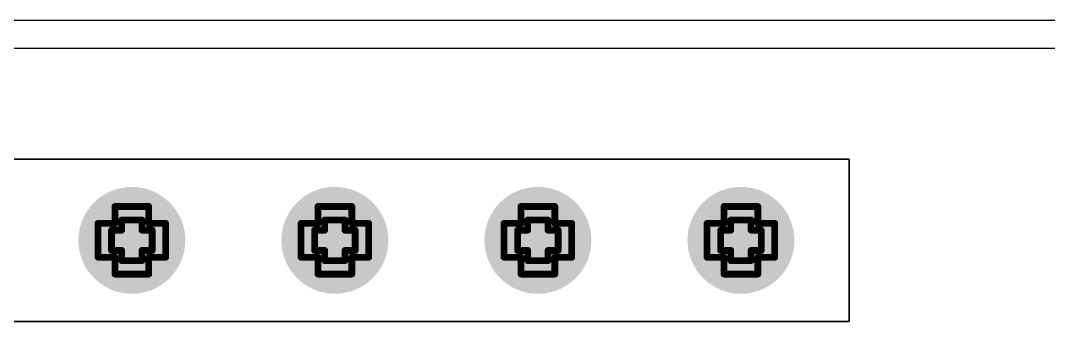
# Model space of a CAD drawing. Header units: inches. Extents: x -7 to 5163, y -3 to 5149.
# Drawn here: x 32.21 to 39.93, y 157.28 to 159.54 of the extents above; entities that cross this region are included whole.
import ezdxf

# ---------------------------------------------------------------- set-up
doc = ezdxf.new("R2010")
doc.units = ezdxf.units.IN
for name, color, linetype in [('Bottom Layer', 5, 'Continuous'), ('Bottom Solder', 6, 'Continuous'), ('Drill Drawing', 1, 'Continuous'), ('GND', 76, 'Continuous'), ('PWR', 16, 'Continuous'), ('Top Layer', 1, 'Continuous'), ('Top Solder', 216, 'Continuous'), ('Via Holes', 16, 'Continuous')]:
    doc.layers.add(name, color=color, linetype=linetype)

msp = doc.modelspace()

# ---------------------------------------------------------------- hatches: boundary and pattern name
at = {"layer": 'Bottom Layer'}
h = msp.add_hatch(color=5, dxfattribs=at)
edge = h.paths.add_edge_path()
edge.add_arc((33.0454, 157.8864), 0.3, 0, 360)
h = msp.add_hatch(color=5, dxfattribs=at)
edge = h.paths.add_edge_path()
edge.add_arc((34.5694, 157.8864), 0.3, 0, 360)
h = msp.add_hatch(color=5, dxfattribs=at)
edge = h.paths.add_edge_path()
edge.add_arc((36.0934, 157.8864), 0.3, 0, 360)
h = msp.add_hatch(color=5, dxfattribs=at)
edge = h.paths.add_edge_path()
edge.add_arc((37.6174, 157.8864), 0.3, 0, 360)
at = {"layer": 'Bottom Solder'}
h = msp.add_hatch(color=6, dxfattribs=at)
edge = h.paths.add_edge_path()
edge.add_arc((33.0454, 157.8864), 0.4016, 0, 360)
h = msp.add_hatch(color=6, dxfattribs=at)
edge = h.paths.add_edge_path()
edge.add_arc((34.5694, 157.8864), 0.4016, 0, 360)
h = msp.add_hatch(color=6, dxfattribs=at)
edge = h.paths.add_edge_path()
edge.add_arc((36.0934, 157.8864), 0.4016, 0, 360)
h = msp.add_hatch(color=6, dxfattribs=at)
edge = h.paths.add_edge_path()
edge.add_arc((37.6174, 157.8864), 0.4016, 0, 360)
at = {"layer": 'GND'}
h = msp.add_hatch(color=76, dxfattribs=at)
edge = h.paths.add_edge_path()
edge.add_arc((33.0454, 157.8864), 0.3, 0, 360)
h = msp.add_hatch(color=76, dxfattribs=at)
edge = h.paths.add_edge_path()
edge.add_arc((34.5694, 157.8864), 0.3, 0, 360)
h = msp.add_hatch(color=76, dxfattribs=at)
edge = h.paths.add_edge_path()
edge.add_arc((36.0934, 157.8864), 0.3, 0, 360)
h = msp.add_hatch(color=76, dxfattribs=at)
edge = h.paths.add_edge_path()
edge.add_arc((37.6174, 157.8864), 0.3, 0, 360)
at = {"layer": 'PWR'}
h = msp.add_hatch(color=16, dxfattribs=at)
edge = h.paths.add_edge_path()
edge.add_arc((33.0454, 157.8864), 0.3, 0, 360)
h = msp.add_hatch(color=16, dxfattribs=at)
edge = h.paths.add_edge_path()
edge.add_arc((34.5694, 157.8864), 0.3, 0, 360)
h = msp.add_hatch(color=16, dxfattribs=at)
edge = h.paths.add_edge_path()
edge.add_arc((36.0934, 157.8864), 0.3, 0, 360)
h = msp.add_hatch(color=16, dxfattribs=at)
edge = h.paths.add_edge_path()
edge.add_arc((37.6174, 157.8864), 0.3, 0, 360)
at = {"layer": 'Top Layer'}
h = msp.add_hatch(color=1, dxfattribs=at)
edge = h.paths.add_edge_path()
edge.add_arc((33.0454, 157.8864), 0.3, 0, 360)
h = msp.add_hatch(color=1, dxfattribs=at)
edge = h.paths.add_edge_path()
edge.add_arc((34.5694, 157.8864), 0.3, 0, 360)
h = msp.add_hatch(color=1, dxfattribs=at)
edge = h.paths.add_edge_path()
edge.add_arc((36.0934, 157.8864), 0.3, 0, 360)
h = msp.add_hatch(color=1, dxfattribs=at)
edge = h.paths.add_edge_path()
edge.add_arc((37.6174, 157.8864), 0.3, 0, 360)
at = {"layer": 'Top Solder'}
h = msp.add_hatch(color=216, dxfattribs=at)
edge = h.paths.add_edge_path()
edge.add_arc((33.0454, 157.8864), 0.4016, 0, 360)
h = msp.add_hatch(color=216, dxfattribs=at)
edge = h.paths.add_edge_path()
edge.add_arc((34.5694, 157.8864), 0.4016, 0, 360)
h = msp.add_hatch(color=216, dxfattribs=at)
edge = h.paths.add_edge_path()
edge.add_arc((36.0934, 157.8864), 0.4016, 0, 360)
h = msp.add_hatch(color=216, dxfattribs=at)
edge = h.paths.add_edge_path()
edge.add_arc((37.6174, 157.8864), 0.4016, 0, 360)
at = {"layer": 'Via Holes'}
h = msp.add_hatch(color=7, dxfattribs=at)
edge = h.paths.add_edge_path()
edge.add_arc((33.0454, 157.8864), 0.15, 0, 360)
h = msp.add_hatch(color=7, dxfattribs=at)
edge = h.paths.add_edge_path()
edge.add_arc((34.5694, 157.8864), 0.15, 0, 360)
h = msp.add_hatch(color=7, dxfattribs=at)
edge = h.paths.add_edge_path()
edge.add_arc((36.0934, 157.8864), 0.15, 0, 360)
h = msp.add_hatch(color=7, dxfattribs=at)
edge = h.paths.add_edge_path()
edge.add_arc((37.6174, 157.8864), 0.15, 0, 360)

# ---------------------------------------------------------------- linework, layer by layer
at = {"layer": 'Bottom Layer'}
for p, q in [((52.705, 159.5374), (27.813, 159.5374)), ((28.0202, 159.3302), (52.4978, 159.3302))]:
    msp.add_line(p, q, dxfattribs=at)
at = {"layer": 'Drill Drawing', "const_width": 0.0508}
for points in [[(32.9184, 158.0134), (32.9184, 158.1404)], [(32.9184, 158.1404), (33.1724, 158.1404)], [(33.1724, 158.0134), (33.1724, 158.1404)], [(34.4424, 158.0134), (34.4424, 158.1404)], [(34.4424, 158.1404), (34.6964, 158.1404)], [(34.6964, 158.0134), (34.6964, 158.1404)], [(35.9664, 158.0134), (35.9664, 158.1404)], [(35.9664, 158.1404), (36.2204, 158.1404)], [(36.2204, 158.0134), (36.2204, 158.1404)], [(37.4904, 158.0134), (37.4904, 158.1404)], [(37.4904, 158.1404), (37.7444, 158.1404)], [(37.7444, 158.0134), (37.7444, 158.1404)], [(32.7914, 157.7594), (32.7914, 158.0134)], [(32.7914, 158.0134), (32.9184, 158.0134)], [(32.9692, 157.9626), (32.9692, 158.0388)], [(32.9692, 158.0388), (33.1216, 158.0388)], [(33.1216, 157.9626), (33.1216, 158.0388)], [(33.1724, 158.0134), (33.2994, 158.0134)], [(33.2994, 157.7594), (33.2994, 158.0134)], [(34.3154, 157.7594), (34.3154, 158.0134)], [(34.3154, 158.0134), (34.4424, 158.0134)], [(34.4932, 157.9626), (34.4932, 158.0388)], [(34.4932, 158.0388), (34.6456, 158.0388)], [(34.6456, 157.9626), (34.6456, 158.0388)], [(34.6964, 158.0134), (34.8234, 158.0134)], [(34.8234, 157.7594), (34.8234, 158.0134)], [(35.8394, 157.7594), (35.8394, 158.0134)], [(35.8394, 158.0134), (35.9664, 158.0134)], [(36.0172, 157.9626), (36.0172, 158.0388)], [(36.0172, 158.0388), (36.1696, 158.0388)], [(36.1696, 157.9626), (36.1696, 158.0388)], [(36.2204, 158.0134), (36.3474, 158.0134)], [(36.3474, 157.7594), (36.3474, 158.0134)], [(37.3634, 157.7594), (37.3634, 158.0134)], [(37.3634, 158.0134), (37.4904, 158.0134)], [(37.5412, 157.9626), (37.5412, 158.0388)], [(37.5412, 158.0388), (37.6936, 158.0388)], [(37.6936, 157.9626), (37.6936, 158.0388)], [(37.7444, 158.0134), (37.8714, 158.0134)], [(37.8714, 157.7594), (37.8714, 158.0134)], [(32.893, 157.8102), (32.893, 157.9626)], [(32.893, 157.9626), (32.9692, 157.9626)], [(33.1216, 157.9626), (33.1978, 157.9626)], [(33.1978, 157.8102), (33.1978, 157.9626)], [(34.417, 157.8102), (34.417, 157.9626)], [(34.417, 157.9626), (34.4932, 157.9626)], [(34.6456, 157.9626), (34.7218, 157.9626)], [(34.7218, 157.8102), (34.7218, 157.9626)], [(35.941, 157.8102), (35.941, 157.9626)], [(35.941, 157.9626), (36.0172, 157.9626)], [(36.1696, 157.9626), (36.2458, 157.9626)], [(36.2458, 157.8102), (36.2458, 157.9626)], [(37.465, 157.8102), (37.465, 157.9626)], [(37.465, 157.9626), (37.5412, 157.9626)], [(37.6936, 157.9626), (37.7698, 157.9626)], [(37.7698, 157.8102), (37.7698, 157.9626)], [(32.893, 157.8102), (32.9692, 157.8102)], [(32.9692, 157.734), (32.9692, 157.8102)], [(33.1216, 157.8102), (33.1978, 157.8102)], [(33.1216, 157.734), (33.1216, 157.8102)], [(34.417, 157.8102), (34.4932, 157.8102)], [(34.4932, 157.734), (34.4932, 157.8102)], [(34.6456, 157.8102), (34.7218, 157.8102)], [(34.6456, 157.734), (34.6456, 157.8102)], [(35.941, 157.8102), (36.0172, 157.8102)], [(36.0172, 157.734), (36.0172, 157.8102)], [(36.1696, 157.8102), (36.2458, 157.8102)], [(36.1696, 157.734), (36.1696, 157.8102)], [(37.465, 157.8102), (37.5412, 157.8102)], [(37.5412, 157.734), (37.5412, 157.8102)], [(37.6936, 157.8102), (37.7698, 157.8102)], [(37.6936, 157.734), (37.6936, 157.8102)], [(32.7914, 157.7594), (32.9184, 157.7594)], [(32.9184, 157.6324), (32.9184, 157.7594)], [(32.9692, 157.734), (33.1216, 157.734)], [(33.1724, 157.7594), (33.2994, 157.7594)], [(33.1724, 157.6324), (33.1724, 157.7594)], [(34.3154, 157.7594), (34.4424, 157.7594)], [(34.4424, 157.6324), (34.4424, 157.7594)], [(34.4932, 157.734), (34.6456, 157.734)], [(34.6964, 157.7594), (34.8234, 157.7594)], [(34.6964, 157.6324), (34.6964, 157.7594)], [(35.8394, 157.7594), (35.9664, 157.7594)], [(35.9664, 157.6324), (35.9664, 157.7594)], [(36.0172, 157.734), (36.1696, 157.734)], [(36.2204, 157.7594), (36.3474, 157.7594)], [(36.2204, 157.6324), (36.2204, 157.7594)], [(37.3634, 157.7594), (37.4904, 157.7594)], [(37.4904, 157.6324), (37.4904, 157.7594)], [(37.5412, 157.734), (37.6936, 157.734)], [(37.7444, 157.7594), (37.8714, 157.7594)], [(37.7444, 157.6324), (37.7444, 157.7594)], [(32.9184, 157.6324), (33.1724, 157.6324)], [(34.4424, 157.6324), (34.6964, 157.6324)], [(35.9664, 157.6324), (36.2204, 157.6324)], [(37.4904, 157.6324), (37.7444, 157.6324)]]:
    msp.add_lwpolyline(points, dxfattribs=at)
at = {"layer": 'Drill Drawing', "const_width": 0.0254}
for points in [[(32.9057, 158.1404, 1), (32.9311, 158.1404, 1)], [(32.9057, 158.1404, 1), (32.9311, 158.1404, 1)], [(33.1597, 158.1404, 1), (33.1851, 158.1404, 1)], [(33.1597, 158.1404, 1), (33.1851, 158.1404, 1)], [(34.4297, 158.1404, 1), (34.4551, 158.1404, 1)], [(34.4297, 158.1404, 1), (34.4551, 158.1404, 1)], [(34.6837, 158.1404, 1), (34.7091, 158.1404, 1)], [(34.6837, 158.1404, 1), (34.7091, 158.1404, 1)], [(35.9537, 158.1404, 1), (35.9791, 158.1404, 1)], [(35.9537, 158.1404, 1), (35.9791, 158.1404, 1)], [(36.2077, 158.1404, 1), (36.2331, 158.1404, 1)], [(36.2077, 158.1404, 1), (36.2331, 158.1404, 1)], [(37.4777, 158.1404, 1), (37.5031, 158.1404, 1)], [(37.4777, 158.1404, 1), (37.5031, 158.1404, 1)], [(37.7317, 158.1404, 1), (37.7571, 158.1404, 1)], [(37.7317, 158.1404, 1), (37.7571, 158.1404, 1)], [(32.7787, 158.0134, 1), (32.8041, 158.0134, 1)], [(32.7787, 158.0134, 1), (32.8041, 158.0134, 1)], [(32.9057, 158.0134, 1), (32.9311, 158.0134, 1)], [(32.9057, 158.0134, 1), (32.9311, 158.0134, 1)], [(32.9565, 158.0388, 1), (32.9819, 158.0388, 1)], [(32.9565, 158.0388, 1), (32.9819, 158.0388, 1)], [(33.1089, 158.0388, 1), (33.1343, 158.0388, 1)], [(33.1089, 158.0388, 1), (33.1343, 158.0388, 1)], [(33.1597, 158.0134, 1), (33.1851, 158.0134, 1)], [(33.1597, 158.0134, 1), (33.1851, 158.0134, 1)], [(33.2867, 158.0134, 1), (33.3121, 158.0134, 1)], [(33.2867, 158.0134, 1), (33.3121, 158.0134, 1)], [(34.3027, 158.0134, 1), (34.3281, 158.0134, 1)], [(34.3027, 158.0134, 1), (34.3281, 158.0134, 1)], [(34.4297, 158.0134, 1), (34.4551, 158.0134, 1)], [(34.4297, 158.0134, 1), (34.4551, 158.0134, 1)], [(34.4805, 158.0388, 1), (34.5059, 158.0388, 1)], [(34.4805, 158.0388, 1), (34.5059, 158.0388, 1)], [(34.6329, 158.0388, 1), (34.6583, 158.0388, 1)], [(34.6329, 158.0388, 1), (34.6583, 158.0388, 1)], [(34.6837, 158.0134, 1), (34.7091, 158.0134, 1)], [(34.6837, 158.0134, 1), (34.7091, 158.0134, 1)], [(34.8107, 158.0134, 1), (34.8361, 158.0134, 1)], [(34.8107, 158.0134, 1), (34.8361, 158.0134, 1)], [(35.8267, 158.0134, 1), (35.8521, 158.0134, 1)], [(35.8267, 158.0134, 1), (35.8521, 158.0134, 1)], [(35.9537, 158.0134, 1), (35.9791, 158.0134, 1)], [(35.9537, 158.0134, 1), (35.9791, 158.0134, 1)], [(36.0045, 158.0388, 1), (36.0299, 158.0388, 1)], [(36.0045, 158.0388, 1), (36.0299, 158.0388, 1)], [(36.1569, 158.0388, 1), (36.1823, 158.0388, 1)], [(36.1569, 158.0388, 1), (36.1823, 158.0388, 1)], [(36.2077, 158.0134, 1), (36.2331, 158.0134, 1)], [(36.2077, 158.0134, 1), (36.2331, 158.0134, 1)], [(36.3347, 158.0134, 1), (36.3601, 158.0134, 1)], [(36.3347, 158.0134, 1), (36.3601, 158.0134, 1)], [(37.3507, 158.0134, 1), (37.3761, 158.0134, 1)], [(37.3507, 158.0134, 1), (37.3761, 158.0134, 1)], [(37.4777, 158.0134, 1), (37.5031, 158.0134, 1)], [(37.4777, 158.0134, 1), (37.5031, 158.0134, 1)], [(37.5285, 158.0388, 1), (37.5539, 158.0388, 1)], [(37.5285, 158.0388, 1), (37.5539, 158.0388, 1)], [(37.6809, 158.0388, 1), (37.7063, 158.0388, 1)], [(37.6809, 158.0388, 1), (37.7063, 158.0388, 1)], [(37.7317, 158.0134, 1), (37.7571, 158.0134, 1)], [(37.7317, 158.0134, 1), (37.7571, 158.0134, 1)], [(37.8587, 158.0134, 1), (37.8841, 158.0134, 1)], [(37.8587, 158.0134, 1), (37.8841, 158.0134, 1)], [(32.8803, 157.9626, 1), (32.9057, 157.9626, 1)], [(32.8803, 157.9626, 1), (32.9057, 157.9626, 1)], [(32.9565, 157.9626, 1), (32.9819, 157.9626, 1)], [(32.9565, 157.9626, 1), (32.9819, 157.9626, 1)], [(33.1089, 157.9626, 1), (33.1343, 157.9626, 1)], [(33.1089, 157.9626, 1), (33.1343, 157.9626, 1)], [(33.1851, 157.9626, 1), (33.2105, 157.9626, 1)], [(33.1851, 157.9626, 1), (33.2105, 157.9626, 1)], [(34.4043, 157.9626, 1), (34.4297, 157.9626, 1)], [(34.4043, 157.9626, 1), (34.4297, 157.9626, 1)], [(34.4805, 157.9626, 1), (34.5059, 157.9626, 1)], [(34.4805, 157.9626, 1), (34.5059, 157.9626, 1)], [(34.6329, 157.9626, 1), (34.6583, 157.9626, 1)], [(34.6329, 157.9626, 1), (34.6583, 157.9626, 1)], [(34.7091, 157.9626, 1), (34.7345, 157.9626, 1)], [(34.7091, 157.9626, 1), (34.7345, 157.9626, 1)], [(35.9283, 157.9626, 1), (35.9537, 157.9626, 1)], [(35.9283, 157.9626, 1), (35.9537, 157.9626, 1)], [(36.0045, 157.9626, 1), (36.0299, 157.9626, 1)], [(36.0045, 157.9626, 1), (36.0299, 157.9626, 1)], [(36.1569, 157.9626, 1), (36.1823, 157.9626, 1)], [(36.1569, 157.9626, 1), (36.1823, 157.9626, 1)], [(36.2331, 157.9626, 1), (36.2585, 157.9626, 1)], [(36.2331, 157.9626, 1), (36.2585, 157.9626, 1)], [(37.4523, 157.9626, 1), (37.4777, 157.9626, 1)], [(37.4523, 157.9626, 1), (37.4777, 157.9626, 1)], [(37.5285, 157.9626, 1), (37.5539, 157.9626, 1)], [(37.5285, 157.9626, 1), (37.5539, 157.9626, 1)], [(37.6809, 157.9626, 1), (37.7063, 157.9626, 1)], [(37.6809, 157.9626, 1), (37.7063, 157.9626, 1)], [(37.7571, 157.9626, 1), (37.7825, 157.9626, 1)], [(37.7571, 157.9626, 1), (37.7825, 157.9626, 1)], [(32.8803, 157.8102, 1), (32.9057, 157.8102, 1)], [(32.8803, 157.8102, 1), (32.9057, 157.8102, 1)], [(32.9565, 157.8102, 1), (32.9819, 157.8102, 1)], [(32.9565, 157.8102, 1), (32.9819, 157.8102, 1)], [(33.1089, 157.8102, 1), (33.1343, 157.8102, 1)], [(33.1089, 157.8102, 1), (33.1343, 157.8102, 1)], [(33.1851, 157.8102, 1), (33.2105, 157.8102, 1)], [(33.1851, 157.8102, 1), (33.2105, 157.8102, 1)], [(34.4043, 157.8102, 1), (34.4297, 157.8102, 1)], [(34.4043, 157.8102, 1), (34.4297, 157.8102, 1)], [(34.4805, 157.8102, 1), (34.5059, 157.8102, 1)], [(34.4805, 157.8102, 1), (34.5059, 157.8102, 1)], [(34.6329, 157.8102, 1), (34.6583, 157.8102, 1)], [(34.6329, 157.8102, 1), (34.6583, 157.8102, 1)], [(34.7091, 157.8102, 1), (34.7345, 157.8102, 1)], [(34.7091, 157.8102, 1), (34.7345, 157.8102, 1)], [(35.9283, 157.8102, 1), (35.9537, 157.8102, 1)], [(35.9283, 157.8102, 1), (35.9537, 157.8102, 1)], [(36.0045, 157.8102, 1), (36.0299, 157.8102, 1)], [(36.0045, 157.8102, 1), (36.0299, 157.8102, 1)], [(36.1569, 157.8102, 1), (36.1823, 157.8102, 1)], [(36.1569, 157.8102, 1), (36.1823, 157.8102, 1)], [(36.2331, 157.8102, 1), (36.2585, 157.8102, 1)], [(36.2331, 157.8102, 1), (36.2585, 157.8102, 1)], [(37.4523, 157.8102, 1), (37.4777, 157.8102, 1)], [(37.4523, 157.8102, 1), (37.4777, 157.8102, 1)], [(37.5285, 157.8102, 1), (37.5539, 157.8102, 1)], [(37.5285, 157.8102, 1), (37.5539, 157.8102, 1)], [(37.6809, 157.8102, 1), (37.7063, 157.8102, 1)], [(37.6809, 157.8102, 1), (37.7063, 157.8102, 1)], [(37.7571, 157.8102, 1), (37.7825, 157.8102, 1)], [(37.7571, 157.8102, 1), (37.7825, 157.8102, 1)], [(32.7787, 157.7594, 1), (32.8041, 157.7594, 1)], [(32.7787, 157.7594, 1), (32.8041, 157.7594, 1)], [(32.9057, 157.7594, 1), (32.9311, 157.7594, 1)], [(32.9057, 157.7594, 1), (32.9311, 157.7594, 1)], [(32.9565, 157.734, 1), (32.9819, 157.734, 1)], [(32.9565, 157.734, 1), (32.9819, 157.734, 1)], [(33.1089, 157.734, 1), (33.1343, 157.734, 1)], [(33.1089, 157.734, 1), (33.1343, 157.734, 1)], [(33.1597, 157.7594, 1), (33.1851, 157.7594, 1)], [(33.1597, 157.7594, 1), (33.1851, 157.7594, 1)], [(33.2867, 157.7594, 1), (33.3121, 157.7594, 1)], [(33.2867, 157.7594, 1), (33.3121, 157.7594, 1)], [(34.3027, 157.7594, 1), (34.3281, 157.7594, 1)], [(34.3027, 157.7594, 1), (34.3281, 157.7594, 1)], [(34.4297, 157.7594, 1), (34.4551, 157.7594, 1)], [(34.4297, 157.7594, 1), (34.4551, 157.7594, 1)], [(34.4805, 157.734, 1), (34.5059, 157.734, 1)], [(34.4805, 157.734, 1), (34.5059, 157.734, 1)], [(34.6329, 157.734, 1), (34.6583, 157.734, 1)], [(34.6329, 157.734, 1), (34.6583, 157.734, 1)], [(34.6837, 157.7594, 1), (34.7091, 157.7594, 1)], [(34.6837, 157.7594, 1), (34.7091, 157.7594, 1)], [(34.8107, 157.7594, 1), (34.8361, 157.7594, 1)], [(34.8107, 157.7594, 1), (34.8361, 157.7594, 1)], [(35.8267, 157.7594, 1), (35.8521, 157.7594, 1)], [(35.8267, 157.7594, 1), (35.8521, 157.7594, 1)], [(35.9537, 157.7594, 1), (35.9791, 157.7594, 1)], [(35.9537, 157.7594, 1), (35.9791, 157.7594, 1)], [(36.0045, 157.734, 1), (36.0299, 157.734, 1)], [(36.0045, 157.734, 1), (36.0299, 157.734, 1)], [(36.1569, 157.734, 1), (36.1823, 157.734, 1)], [(36.1569, 157.734, 1), (36.1823, 157.734, 1)], [(36.2077, 157.7594, 1), (36.2331, 157.7594, 1)], [(36.2077, 157.7594, 1), (36.2331, 157.7594, 1)], [(36.3347, 157.7594, 1), (36.3601, 157.7594, 1)], [(36.3347, 157.7594, 1), (36.3601, 157.7594, 1)], [(37.3507, 157.7594, 1), (37.3761, 157.7594, 1)], [(37.3507, 157.7594, 1), (37.3761, 157.7594, 1)], [(37.4777, 157.7594, 1), (37.5031, 157.7594, 1)], [(37.4777, 157.7594, 1), (37.5031, 157.7594, 1)], [(37.5285, 157.734, 1), (37.5539, 157.734, 1)], [(37.5285, 157.734, 1), (37.5539, 157.734, 1)], [(37.6809, 157.734, 1), (37.7063, 157.734, 1)], [(37.6809, 157.734, 1), (37.7063, 157.734, 1)], [(37.7317, 157.7594, 1), (37.7571, 157.7594, 1)], [(37.7317, 157.7594, 1), (37.7571, 157.7594, 1)], [(37.8587, 157.7594, 1), (37.8841, 157.7594, 1)], [(37.8587, 157.7594, 1), (37.8841, 157.7594, 1)], [(32.9057, 157.6324, 1), (32.9311, 157.6324, 1)], [(32.9057, 157.6324, 1), (32.9311, 157.6324, 1)], [(33.1597, 157.6324, 1), (33.1851, 157.6324, 1)], [(33.1597, 157.6324, 1), (33.1851, 157.6324, 1)], [(34.4297, 157.6324, 1), (34.4551, 157.6324, 1)], [(34.4297, 157.6324, 1), (34.4551, 157.6324, 1)], [(34.6837, 157.6324, 1), (34.7091, 157.6324, 1)], [(34.6837, 157.6324, 1), (34.7091, 157.6324, 1)], [(35.9537, 157.6324, 1), (35.9791, 157.6324, 1)], [(35.9537, 157.6324, 1), (35.9791, 157.6324, 1)], [(36.2077, 157.6324, 1), (36.2331, 157.6324, 1)], [(36.2077, 157.6324, 1), (36.2331, 157.6324, 1)], [(37.4777, 157.6324, 1), (37.5031, 157.6324, 1)], [(37.4777, 157.6324, 1), (37.5031, 157.6324, 1)], [(37.7317, 157.6324, 1), (37.7571, 157.6324, 1)], [(37.7317, 157.6324, 1), (37.7571, 157.6324, 1)]]:
    msp.add_lwpolyline(points, format="xyb", close=True, dxfattribs=at)
at = {"layer": 'PWR'}
for p, q in [((30.8056, 158.496), (38.4302, 158.496)), ((38.4302, 158.496), (30.8056, 158.496)), ((38.4302, 158.496), (38.4302, 157.2768)), ((38.4302, 157.2768), (38.4302, 158.496)), ((38.4302, 157.2768), (30.8056, 157.2768)), ((30.8056, 157.2768), (38.4302, 157.2768))]:
    msp.add_line(p, q, dxfattribs=at)

doc.saveas('drawing.dxf')
